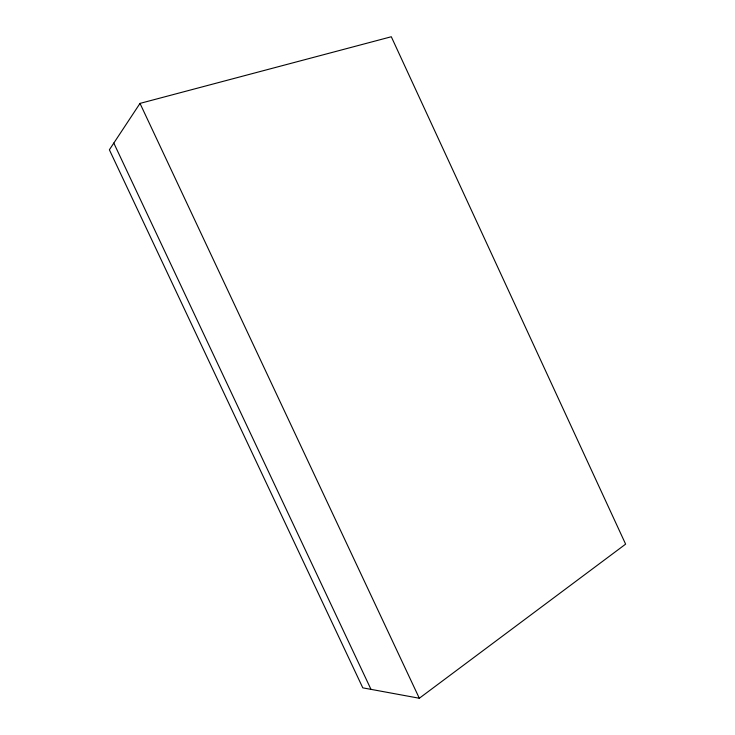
<?xml version="1.0" encoding="UTF-8"?>
<svg xmlns="http://www.w3.org/2000/svg" width="735" height="735" viewBox="0 0 735 735"><rect width="100%" height="100%" fill="white"/><g stroke="black" fill="none" stroke-linecap="round" stroke-linejoin="round"><path stroke-width="1.1" d="M140.008 103.396L109.377 149.784L362.796 687.85L419.317 698.25L625.623 544.139L391.296 36.75L140.008 103.396L419.317 698.25M113.806 143.077L370.982 689.356"/></g></svg>
